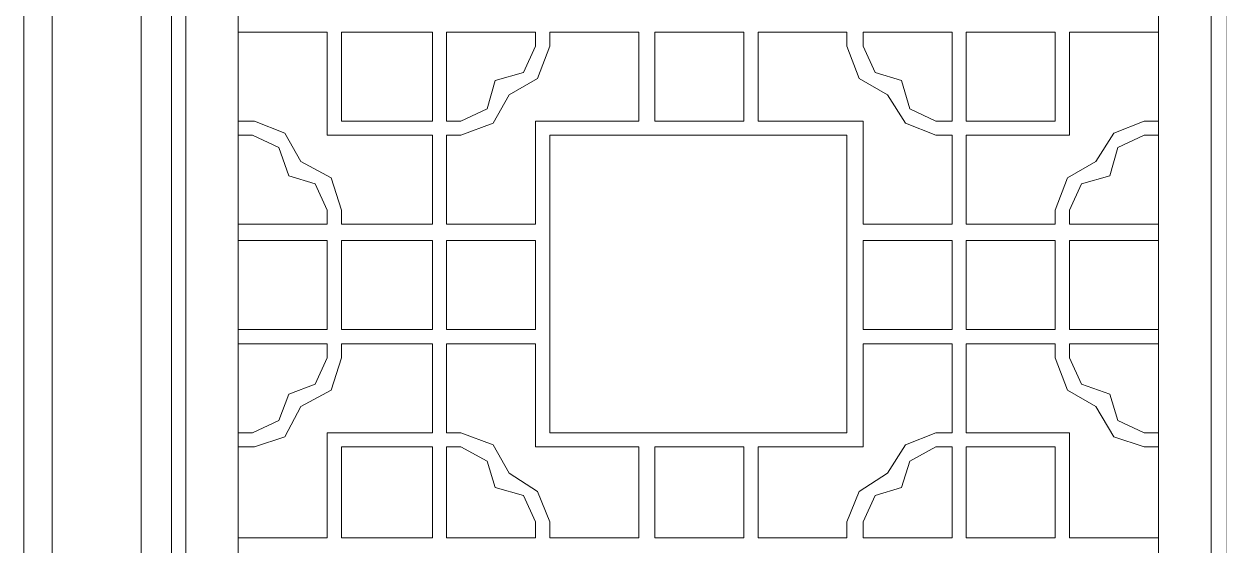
# Model space of a CAD drawing. Header units: centimetres. Extents: x -9.8 to 10.6, y -13.2 to 12.3.
# Drawn here: x -9.8 to 0.36, y 1.31 to 5.74 of the extents above; entities that cross this region are included whole.
import ezdxf

# ---------------------------------------------------------------- set-up
doc = ezdxf.new("R2010")
doc.units = ezdxf.units.CM
doc.header["$MEASUREMENT"] = 0
doc.layers.add('layer 1', color=7, linetype='Continuous')

msp = doc.modelspace()

# ---------------------------------------------------------------- linework, layer by layer
at = {"layer": 'layer 1', "color": 250, "lineweight": 0}
for points, knots in [([(-9.79792, 12.30551), (-9.79792, 12.30551), (10.64398, 12.30551), (10.64398, 12.30551), (10.64398, 12.30551), (10.64398, 12.30551), (10.64398, -13.15657), (10.64398, -13.15657), (10.64398, -13.15657), (10.64398, -13.15657), (-9.79792, -13.15657), (-9.79792, -13.15657), (-9.79792, -13.15657), (-9.79792, -13.15657), (-9.79792, 12.30551), (-9.79792, 12.30551)], [0, 0, 0, 0, 0.25, 0.25, 0.25, 0.25, 0.5, 0.5, 0.5, 0.5, 0.75, 0.75, 0.75, 0.75, 1, 1, 1, 1]), ([(-9.55711, 12.06469), (-9.55711, 12.06469), (10.40317, 12.06469), (10.40317, 12.06469), (10.40317, 12.06469), (10.40317, 12.06469), (10.40317, -12.89852), (10.40317, -12.89852), (10.40317, -12.89852), (10.40317, -12.89852), (-9.55711, -12.89852), (-9.55711, -12.89852), (-9.55711, -12.89852), (-9.55711, -12.89852), (-9.55711, 12.06469), (-9.55711, 12.06469)], [0, 0, 0, 0, 0.25, 0.25, 0.25, 0.25, 0.5, 0.5, 0.5, 0.5, 0.75, 0.75, 0.75, 0.75, 1, 1, 1, 1]), ([(-8.80064, 11.30823), (-8.80064, 11.30823), (9.64671, 11.30823), (9.64671, 11.30823), (9.64671, 11.30823), (9.64671, 11.30823), (9.64671, -12.14206), (9.64671, -12.14206), (9.64671, -12.14206), (9.64671, -12.14206), (-8.80064, -12.14206), (-8.80064, -12.14206), (-8.80064, -12.14206), (-8.80064, -12.14206), (-8.80064, 11.30823), (-8.80064, 11.30823)], [0, 0, 0, 0, 0.25, 0.25, 0.25, 0.25, 0.5, 0.5, 0.5, 0.5, 0.75, 0.75, 0.75, 0.75, 1, 1, 1, 1]), ([(-8.54282, -11.88424), (-8.54282, -11.88424), (-8.54282, 11.05041), (-8.54282, 11.05041), (-8.54282, 11.05041), (-8.54282, 11.05041), (0.43154, 11.05041), (0.43154, 11.05041), (0.43154, 11.05041), (0.43154, 11.05041), (0.43154, -11.88424), (0.43154, -11.88424), (0.43154, -11.88424), (0.43154, -11.88424), (-8.54282, -11.88424), (-8.54282, -11.88424)], [0, 0, 0, 0, 0.25, 0.25, 0.25, 0.25, 0.5, 0.5, 0.5, 0.5, 0.75, 0.75, 0.75, 0.75, 1, 1, 1, 1]), ([(0.29412, -11.76383), (0.29412, -11.76383), (-8.42241, -11.76383), (-8.42241, -11.76383), (-8.42241, -11.76383), (-8.42241, -11.76383), (-8.42241, 10.91277), (-8.42241, 10.91277), (-8.42241, 10.91277), (-8.42241, 10.91277), (0.29412, 10.91277), (0.29412, 10.91277), (0.29412, 10.91277), (0.29412, 10.91277), (0.29412, -11.76383), (0.29412, -11.76383)], [0, 0, 0, 0, 0.25, 0.25, 0.25, 0.25, 0.5, 0.5, 0.5, 0.5, 0.75, 0.75, 0.75, 0.75, 1, 1, 1, 1]), ([(-7.97547, -1.27655), (-7.97547, -1.27655), (-7.97547, 8.33409), (-7.97547, 8.33409), (-7.97547, 8.33409), (-7.97547, 8.33409), (-0.15282, 8.33409), (-0.15282, 8.33409), (-0.15282, 8.33409), (-0.15282, 8.33409), (-0.15282, -1.27655), (-0.15282, -1.27655)], [0, 0, 0, 0, 0.33333333, 0.33333333, 0.33333333, 0.33333333, 0.66666667, 0.66666667, 0.66666667, 0.66666667, 1, 1, 1, 1]), ([(-7.09861, 4.15632), (-7.09861, 4.15632), (-7.09861, 4.03591), (-7.09861, 4.03591), (-7.09861, 4.03591), (-7.09861, 4.03591), (-6.32491, 4.03591), (-6.32491, 4.03591), (-6.32491, 4.03591), (-6.32491, 4.03591), (-6.32491, 4.79237), (-6.32491, 4.79237), (-6.32491, 4.79237), (-6.32491, 4.79237), (-7.21901, 4.79237), (-7.21901, 4.79237), (-7.21901, 4.79237), (-7.21901, 4.79237), (-7.21901, 5.66924), (-7.21901, 5.66924), (-7.21901, 5.66924), (-7.21901, 5.66924), (-7.97547, 5.66924), (-7.97547, 5.66924)], [0, 0, 0, 0, 0.16666667, 0.16666667, 0.16666667, 0.16666667, 0.33333333, 0.33333333, 0.33333333, 0.33333333, 0.5, 0.5, 0.5, 0.5, 0.66666667, 0.66666667, 0.66666667, 0.66666667, 0.83333333, 0.83333333, 0.83333333, 0.83333333, 1, 1, 1, 1]), ([(-7.09861, 4.91278), (-7.09861, 4.91278), (-7.09861, 5.66924), (-7.09861, 5.66924), (-7.09861, 5.66924), (-7.09861, 5.66924), (-6.32491, 5.66924), (-6.32491, 5.66924), (-6.32491, 5.66924), (-6.32491, 5.66924), (-6.32491, 4.91278), (-6.32491, 4.91278), (-6.32491, 4.91278), (-6.32491, 4.91278), (-7.09861, 4.91278), (-7.09861, 4.91278)], [0, 0, 0, 0, 0.25, 0.25, 0.25, 0.25, 0.5, 0.5, 0.5, 0.5, 0.75, 0.75, 0.75, 0.75, 1, 1, 1, 1]), ([(-3.6773, 5.66924), (-3.6773, 5.66924), (-3.6773, 4.91278), (-3.6773, 4.91278), (-3.6773, 4.91278), (-3.6773, 4.91278), (-4.43376, 4.91278), (-4.43376, 4.91278), (-4.43376, 4.91278), (-4.43376, 4.91278), (-4.43376, 5.66924), (-4.43376, 5.66924), (-4.43376, 5.66924), (-4.43376, 5.66924), (-3.6773, 5.66924), (-3.6773, 5.66924)], [0, 0, 0, 0, 0.25, 0.25, 0.25, 0.25, 0.5, 0.5, 0.5, 0.5, 0.75, 0.75, 0.75, 0.75, 1, 1, 1, 1]), ([(-1.02969, 4.91278), (-1.02969, 4.91278), (-1.02969, 5.66924), (-1.02969, 5.66924), (-1.02969, 5.66924), (-1.02969, 5.66924), (-1.78615, 5.66924), (-1.78615, 5.66924), (-1.78615, 5.66924), (-1.78615, 5.66924), (-1.78615, 4.91278), (-1.78615, 4.91278), (-1.78615, 4.91278), (-1.78615, 4.91278), (-1.02969, 4.91278), (-1.02969, 4.91278)], [0, 0, 0, 0, 0.25, 0.25, 0.25, 0.25, 0.5, 0.5, 0.5, 0.5, 0.75, 0.75, 0.75, 0.75, 1, 1, 1, 1]), ([(-0.15282, 4.91278), (-0.15282, 4.91278), (-0.27322, 4.91278), (-0.27322, 4.91278), (-0.27322, 4.91278), (-0.27322, 4.91278), (-0.53105, 4.80961), (-0.53105, 4.80961), (-0.53105, 4.80961), (-0.53105, 4.80961), (-0.68592, 4.56879), (-0.68592, 4.56879), (-0.68592, 4.56879), (-0.68592, 4.56879), (-0.92651, 4.43138), (-0.92651, 4.43138), (-0.92651, 4.43138), (-0.92651, 4.43138), (-1.02969, 4.15632), (-1.02969, 4.15632), (-1.02969, 4.15632), (-1.02969, 4.15632), (-1.02969, 4.03591), (-1.02969, 4.03591), (-1.02969, 4.03591), (-1.02969, 4.03591), (-1.78615, 4.03591), (-1.78615, 4.03591), (-1.78615, 4.03591), (-1.78615, 4.03591), (-1.78615, 4.79237), (-1.78615, 4.79237), (-1.78615, 4.79237), (-1.78615, 4.79237), (-0.90928, 4.79237), (-0.90928, 4.79237), (-0.90928, 4.79237), (-0.90928, 4.79237), (-0.90928, 5.66924), (-0.90928, 5.66924), (-0.90928, 5.66924), (-0.90928, 5.66924), (-0.15282, 5.66924), (-0.15282, 5.66924)], [0, 0, 0, 0, 0.09090909, 0.09090909, 0.09090909, 0.09090909, 0.18181818, 0.18181818, 0.18181818, 0.18181818, 0.27272727, 0.27272727, 0.27272727, 0.27272727, 0.36363636, 0.36363636, 0.36363636, 0.36363636, 0.45454545, 0.45454545, 0.45454545, 0.45454545, 0.54545455, 0.54545455, 0.54545455, 0.54545455, 0.63636364, 0.63636364, 0.63636364, 0.63636364, 0.72727273, 0.72727273, 0.72727273, 0.72727273, 0.81818182, 0.81818182, 0.81818182, 0.81818182, 0.90909091, 0.90909091, 0.90909091, 0.90909091, 1, 1, 1, 1]), ([(-5.79203, 5.25655), (-5.79203, 5.25655), (-5.55144, 5.32525), (-5.55144, 5.32525), (-5.55144, 5.32525), (-5.55144, 5.32525), (-5.44827, 5.54883), (-5.44827, 5.54883)], [0, 0, 0, 0, 0.5, 0.5, 0.5, 0.5, 1, 1, 1, 1]), ([(-5.67163, 5.13614), (-5.67163, 5.13614), (-5.43103, 5.27378), (-5.43103, 5.27378), (-5.43103, 5.27378), (-5.43103, 5.27378), (-5.32786, 5.54883), (-5.32786, 5.54883)], [0, 0, 0, 0, 0.5, 0.5, 0.5, 0.5, 1, 1, 1, 1]), ([(-2.80065, 5.54883), (-2.80065, 5.54883), (-2.69748, 5.27378), (-2.69748, 5.27378), (-2.69748, 5.27378), (-2.69748, 5.27378), (-2.45667, 5.13614), (-2.45667, 5.13614)], [0, 0, 0, 0, 0.5, 0.5, 0.5, 0.5, 1, 1, 1, 1]), ([(-2.66301, 5.54883), (-2.66301, 5.54883), (-2.55984, 5.32525), (-2.55984, 5.32525), (-2.55984, 5.32525), (-2.55984, 5.32525), (-2.33626, 5.25655), (-2.33626, 5.25655)], [0, 0, 0, 0, 0.5, 0.5, 0.5, 0.5, 1, 1, 1, 1]), ([(-6.08432, 4.91278), (-6.08432, 4.91278), (-5.86074, 5.01595), (-5.86074, 5.01595), (-5.86074, 5.01595), (-5.86074, 5.01595), (-5.79203, 5.25655), (-5.79203, 5.25655)], [0, 0, 0, 0, 0.5, 0.5, 0.5, 0.5, 1, 1, 1, 1]), ([(-2.33626, 5.25655), (-2.33626, 5.25655), (-2.26755, 5.01595), (-2.26755, 5.01595), (-2.26755, 5.01595), (-2.26755, 5.01595), (-2.04419, 4.91278), (-2.04419, 4.91278)], [0, 0, 0, 0, 0.5, 0.5, 0.5, 0.5, 1, 1, 1, 1]), ([(-6.08432, 4.79237), (-6.08432, 4.79237), (-5.80926, 4.89555), (-5.80926, 4.89555), (-5.80926, 4.89555), (-5.80926, 4.89555), (-5.67163, 5.13614), (-5.67163, 5.13614)], [0, 0, 0, 0, 0.5, 0.5, 0.5, 0.5, 1, 1, 1, 1]), ([(-2.45667, 5.13614), (-2.45667, 5.13614), (-2.30202, 4.89555), (-2.30202, 4.89555), (-2.30202, 4.89555), (-2.30202, 4.89555), (-2.04419, 4.79237), (-2.04419, 4.79237)], [0, 0, 0, 0, 0.5, 0.5, 0.5, 0.5, 1, 1, 1, 1]), ([(-7.44259, 4.56879), (-7.44259, 4.56879), (-7.58001, 4.80961), (-7.58001, 4.80961), (-7.58001, 4.80961), (-7.58001, 4.80961), (-7.83784, 4.91278), (-7.83784, 4.91278)], [0, 0, 0, 0, 0.5, 0.5, 0.5, 0.5, 1, 1, 1, 1]), ([(-7.97547, 4.03591), (-7.97547, 4.03591), (-7.21901, 4.03591), (-7.21901, 4.03591), (-7.21901, 4.03591), (-7.21901, 4.03591), (-7.21901, 4.15632), (-7.21901, 4.15632), (-7.21901, 4.15632), (-7.21901, 4.15632), (-7.32219, 4.37968), (-7.32219, 4.37968), (-7.32219, 4.37968), (-7.32219, 4.37968), (-7.54555, 4.44861), (-7.54555, 4.44861), (-7.54555, 4.44861), (-7.54555, 4.44861), (-7.63171, 4.6892), (-7.63171, 4.6892), (-7.63171, 4.6892), (-7.63171, 4.6892), (-7.85507, 4.79237), (-7.85507, 4.79237), (-7.85507, 4.79237), (-7.85507, 4.79237), (-7.97547, 4.79237), (-7.97547, 4.79237)], [0, 0, 0, 0, 0.14285714, 0.14285714, 0.14285714, 0.14285714, 0.28571429, 0.28571429, 0.28571429, 0.28571429, 0.42857143, 0.42857143, 0.42857143, 0.42857143, 0.57142857, 0.57142857, 0.57142857, 0.57142857, 0.71428571, 0.71428571, 0.71428571, 0.71428571, 0.85714286, 0.85714286, 0.85714286, 0.85714286, 1, 1, 1, 1]), ([(-2.80065, 4.79237), (-2.80065, 4.79237), (-2.80065, 2.26517), (-2.80065, 2.26517), (-2.80065, 2.26517), (-2.80065, 2.26517), (-5.32786, 2.26517), (-5.32786, 2.26517)], [0, 0, 0, 0, 0.5, 0.5, 0.5, 0.5, 1, 1, 1, 1]), ([(-0.27322, 4.79237), (-0.27322, 4.79237), (-0.4968, 4.6892), (-0.4968, 4.6892), (-0.4968, 4.6892), (-0.4968, 4.6892), (-0.56551, 4.44861), (-0.56551, 4.44861)], [0, 0, 0, 0, 0.5, 0.5, 0.5, 0.5, 1, 1, 1, 1]), ([(-7.09861, 4.15632), (-7.09861, 4.15632), (-7.18455, 4.43138), (-7.18455, 4.43138), (-7.18455, 4.43138), (-7.18455, 4.43138), (-7.44259, 4.56879), (-7.44259, 4.56879)], [0, 0, 0, 0, 0.5, 0.5, 0.5, 0.5, 1, 1, 1, 1]), ([(-0.56551, 4.44861), (-0.56551, 4.44861), (-0.80633, 4.37968), (-0.80633, 4.37968), (-0.80633, 4.37968), (-0.80633, 4.37968), (-0.90928, 4.15632), (-0.90928, 4.15632)], [0, 0, 0, 0, 0.5, 0.5, 0.5, 0.5, 1, 1, 1, 1]), ([(-0.15282, 4.03591), (-0.15282, 4.03591), (-0.90928, 4.03591), (-0.90928, 4.03591), (-0.90928, 4.03591), (-0.90928, 4.03591), (-0.90928, 4.15632), (-0.90928, 4.15632)], [0, 0, 0, 0, 0.5, 0.5, 0.5, 0.5, 1, 1, 1, 1]), ([(-7.97547, 3.14181), (-7.97547, 3.14181), (-7.21901, 3.14181), (-7.21901, 3.14181), (-7.21901, 3.14181), (-7.21901, 3.14181), (-7.21901, 3.89827), (-7.21901, 3.89827), (-7.21901, 3.89827), (-7.21901, 3.89827), (-7.97547, 3.89827), (-7.97547, 3.89827)], [0, 0, 0, 0, 0.33333333, 0.33333333, 0.33333333, 0.33333333, 0.66666667, 0.66666667, 0.66666667, 0.66666667, 1, 1, 1, 1]), ([(-7.09861, 3.14181), (-7.09861, 3.14181), (-7.09861, 3.89827), (-7.09861, 3.89827), (-7.09861, 3.89827), (-7.09861, 3.89827), (-6.32491, 3.89827), (-6.32491, 3.89827), (-6.32491, 3.89827), (-6.32491, 3.89827), (-6.32491, 3.14181), (-6.32491, 3.14181), (-6.32491, 3.14181), (-6.32491, 3.14181), (-7.09861, 3.14181), (-7.09861, 3.14181)], [0, 0, 0, 0, 0.25, 0.25, 0.25, 0.25, 0.5, 0.5, 0.5, 0.5, 0.75, 0.75, 0.75, 0.75, 1, 1, 1, 1]), ([(-5.44827, 3.14181), (-5.44827, 3.14181), (-6.20473, 3.14181), (-6.20473, 3.14181), (-6.20473, 3.14181), (-6.20473, 3.14181), (-6.20473, 3.89827), (-6.20473, 3.89827), (-6.20473, 3.89827), (-6.20473, 3.89827), (-5.44827, 3.89827), (-5.44827, 3.89827), (-5.44827, 3.89827), (-5.44827, 3.89827), (-5.44827, 3.14181), (-5.44827, 3.14181)], [0, 0, 0, 0, 0.25, 0.25, 0.25, 0.25, 0.5, 0.5, 0.5, 0.5, 0.75, 0.75, 0.75, 0.75, 1, 1, 1, 1]), ([(-2.66301, 3.14181), (-2.66301, 3.14181), (-1.90655, 3.14181), (-1.90655, 3.14181), (-1.90655, 3.14181), (-1.90655, 3.14181), (-1.90655, 3.89827), (-1.90655, 3.89827), (-1.90655, 3.89827), (-1.90655, 3.89827), (-2.66301, 3.89827), (-2.66301, 3.89827), (-2.66301, 3.89827), (-2.66301, 3.89827), (-2.66301, 3.14181), (-2.66301, 3.14181)], [0, 0, 0, 0, 0.25, 0.25, 0.25, 0.25, 0.5, 0.5, 0.5, 0.5, 0.75, 0.75, 0.75, 0.75, 1, 1, 1, 1]), ([(-1.02969, 3.14181), (-1.02969, 3.14181), (-1.02969, 3.89827), (-1.02969, 3.89827), (-1.02969, 3.89827), (-1.02969, 3.89827), (-1.78615, 3.89827), (-1.78615, 3.89827), (-1.78615, 3.89827), (-1.78615, 3.89827), (-1.78615, 3.14181), (-1.78615, 3.14181), (-1.78615, 3.14181), (-1.78615, 3.14181), (-1.02969, 3.14181), (-1.02969, 3.14181)], [0, 0, 0, 0, 0.25, 0.25, 0.25, 0.25, 0.5, 0.5, 0.5, 0.5, 0.75, 0.75, 0.75, 0.75, 1, 1, 1, 1]), ([(-0.15282, 3.14181), (-0.15282, 3.14181), (-0.90928, 3.14181), (-0.90928, 3.14181), (-0.90928, 3.14181), (-0.90928, 3.14181), (-0.90928, 3.89827), (-0.90928, 3.89827), (-0.90928, 3.89827), (-0.90928, 3.89827), (-0.15282, 3.89827), (-0.15282, 3.89827)], [0, 0, 0, 0, 0.33333333, 0.33333333, 0.33333333, 0.33333333, 0.66666667, 0.66666667, 0.66666667, 0.66666667, 1, 1, 1, 1]), ([(-7.97547, 3.02163), (-7.97547, 3.02163), (-7.21901, 3.02163), (-7.21901, 3.02163), (-7.21901, 3.02163), (-7.21901, 3.02163), (-7.21901, 2.90122), (-7.21901, 2.90122)], [0, 0, 0, 0, 0.5, 0.5, 0.5, 0.5, 1, 1, 1, 1]), ([(-7.97547, 2.14476), (-7.97547, 2.14476), (-7.83784, 2.14476), (-7.83784, 2.14476), (-7.83784, 2.14476), (-7.83784, 2.14476), (-7.58001, 2.2307), (-7.58001, 2.2307), (-7.58001, 2.2307), (-7.58001, 2.2307), (-7.44259, 2.48853), (-7.44259, 2.48853), (-7.44259, 2.48853), (-7.44259, 2.48853), (-7.18455, 2.62616), (-7.18455, 2.62616), (-7.18455, 2.62616), (-7.18455, 2.62616), (-7.09861, 2.90122), (-7.09861, 2.90122), (-7.09861, 2.90122), (-7.09861, 2.90122), (-7.09861, 3.02163), (-7.09861, 3.02163), (-7.09861, 3.02163), (-7.09861, 3.02163), (-6.32491, 3.02163), (-6.32491, 3.02163), (-6.32491, 3.02163), (-6.32491, 3.02163), (-6.32491, 2.26517), (-6.32491, 2.26517), (-6.32491, 2.26517), (-6.32491, 2.26517), (-7.21901, 2.26517), (-7.21901, 2.26517), (-7.21901, 2.26517), (-7.21901, 2.26517), (-7.21901, 1.37107), (-7.21901, 1.37107), (-7.21901, 1.37107), (-7.21901, 1.37107), (-7.97547, 1.37107), (-7.97547, 1.37107)], [0, 0, 0, 0, 0.09090909, 0.09090909, 0.09090909, 0.09090909, 0.18181818, 0.18181818, 0.18181818, 0.18181818, 0.27272727, 0.27272727, 0.27272727, 0.27272727, 0.36363636, 0.36363636, 0.36363636, 0.36363636, 0.45454545, 0.45454545, 0.45454545, 0.45454545, 0.54545455, 0.54545455, 0.54545455, 0.54545455, 0.63636364, 0.63636364, 0.63636364, 0.63636364, 0.72727273, 0.72727273, 0.72727273, 0.72727273, 0.81818182, 0.81818182, 0.81818182, 0.81818182, 0.90909091, 0.90909091, 0.90909091, 0.90909091, 1, 1, 1, 1]), ([(-1.02969, 2.90122), (-1.02969, 2.90122), (-1.02969, 3.02163), (-1.02969, 3.02163), (-1.02969, 3.02163), (-1.02969, 3.02163), (-1.78615, 3.02163), (-1.78615, 3.02163), (-1.78615, 3.02163), (-1.78615, 3.02163), (-1.78615, 2.26517), (-1.78615, 2.26517), (-1.78615, 2.26517), (-1.78615, 2.26517), (-0.90928, 2.26517), (-0.90928, 2.26517), (-0.90928, 2.26517), (-0.90928, 2.26517), (-0.90928, 1.37107), (-0.90928, 1.37107), (-0.90928, 1.37107), (-0.90928, 1.37107), (-0.15282, 1.37107), (-0.15282, 1.37107)], [0, 0, 0, 0, 0.16666667, 0.16666667, 0.16666667, 0.16666667, 0.33333333, 0.33333333, 0.33333333, 0.33333333, 0.5, 0.5, 0.5, 0.5, 0.66666667, 0.66666667, 0.66666667, 0.66666667, 0.83333333, 0.83333333, 0.83333333, 0.83333333, 1, 1, 1, 1]), ([(-0.15282, 3.02163), (-0.15282, 3.02163), (-0.90928, 3.02163), (-0.90928, 3.02163), (-0.90928, 3.02163), (-0.90928, 3.02163), (-0.90928, 2.90122), (-0.90928, 2.90122), (-0.90928, 2.90122), (-0.90928, 2.90122), (-0.80633, 2.67764), (-0.80633, 2.67764), (-0.80633, 2.67764), (-0.80633, 2.67764), (-0.56551, 2.5917), (-0.56551, 2.5917), (-0.56551, 2.5917), (-0.56551, 2.5917), (-0.4968, 2.36812), (-0.4968, 2.36812), (-0.4968, 2.36812), (-0.4968, 2.36812), (-0.27322, 2.26517), (-0.27322, 2.26517), (-0.27322, 2.26517), (-0.27322, 2.26517), (-0.15282, 2.26517), (-0.15282, 2.26517)], [0, 0, 0, 0, 0.14285714, 0.14285714, 0.14285714, 0.14285714, 0.28571429, 0.28571429, 0.28571429, 0.28571429, 0.42857143, 0.42857143, 0.42857143, 0.42857143, 0.57142857, 0.57142857, 0.57142857, 0.57142857, 0.71428571, 0.71428571, 0.71428571, 0.71428571, 0.85714286, 0.85714286, 0.85714286, 0.85714286, 1, 1, 1, 1]), ([(-7.54555, 2.5917), (-7.54555, 2.5917), (-7.32219, 2.67764), (-7.32219, 2.67764), (-7.32219, 2.67764), (-7.32219, 2.67764), (-7.21901, 2.90122), (-7.21901, 2.90122)], [0, 0, 0, 0, 0.5, 0.5, 0.5, 0.5, 1, 1, 1, 1]), ([(-1.02969, 2.90122), (-1.02969, 2.90122), (-0.92651, 2.62616), (-0.92651, 2.62616), (-0.92651, 2.62616), (-0.92651, 2.62616), (-0.68592, 2.48853), (-0.68592, 2.48853)], [0, 0, 0, 0, 0.5, 0.5, 0.5, 0.5, 1, 1, 1, 1]), ([(-7.85507, 2.26517), (-7.85507, 2.26517), (-7.63171, 2.36812), (-7.63171, 2.36812), (-7.63171, 2.36812), (-7.63171, 2.36812), (-7.54555, 2.5917), (-7.54555, 2.5917)], [0, 0, 0, 0, 0.5, 0.5, 0.5, 0.5, 1, 1, 1, 1]), ([(-0.68592, 2.48853), (-0.68592, 2.48853), (-0.53105, 2.2307), (-0.53105, 2.2307), (-0.53105, 2.2307), (-0.53105, 2.2307), (-0.27322, 2.14476), (-0.27322, 2.14476)], [0, 0, 0, 0, 0.5, 0.5, 0.5, 0.5, 1, 1, 1, 1]), ([(-5.67163, 1.92118), (-5.67163, 1.92118), (-5.80926, 2.16199), (-5.80926, 2.16199), (-5.80926, 2.16199), (-5.80926, 2.16199), (-6.08432, 2.26517), (-6.08432, 2.26517)], [0, 0, 0, 0, 0.5, 0.5, 0.5, 0.5, 1, 1, 1, 1]), ([(-2.04419, 2.26517), (-2.04419, 2.26517), (-2.30202, 2.16199), (-2.30202, 2.16199), (-2.30202, 2.16199), (-2.30202, 2.16199), (-2.45667, 1.92118), (-2.45667, 1.92118)], [0, 0, 0, 0, 0.5, 0.5, 0.5, 0.5, 1, 1, 1, 1]), ([(-7.09861, 2.14476), (-7.09861, 2.14476), (-7.09861, 1.37107), (-7.09861, 1.37107), (-7.09861, 1.37107), (-7.09861, 1.37107), (-6.32491, 1.37107), (-6.32491, 1.37107), (-6.32491, 1.37107), (-6.32491, 1.37107), (-6.32491, 2.14476), (-6.32491, 2.14476), (-6.32491, 2.14476), (-6.32491, 2.14476), (-7.09861, 2.14476), (-7.09861, 2.14476)], [0, 0, 0, 0, 0.25, 0.25, 0.25, 0.25, 0.5, 0.5, 0.5, 0.5, 0.75, 0.75, 0.75, 0.75, 1, 1, 1, 1]), ([(-5.79203, 1.80077), (-5.79203, 1.80077), (-5.86074, 2.02435), (-5.86074, 2.02435), (-5.86074, 2.02435), (-5.86074, 2.02435), (-6.08432, 2.14476), (-6.08432, 2.14476)], [0, 0, 0, 0, 0.5, 0.5, 0.5, 0.5, 1, 1, 1, 1]), ([(-5.79203, 1.80077), (-5.79203, 1.80077), (-5.86074, 2.02435), (-5.86074, 2.02435), (-5.86074, 2.02435), (-5.86074, 2.02435), (-6.08432, 2.14476), (-6.08432, 2.14476)], [0, 0, 0, 0, 0.5, 0.5, 0.5, 0.5, 1, 1, 1, 1]), ([(-3.6773, 1.37107), (-3.6773, 1.37107), (-3.6773, 2.14476), (-3.6773, 2.14476), (-3.6773, 2.14476), (-3.6773, 2.14476), (-4.43376, 2.14476), (-4.43376, 2.14476), (-4.43376, 2.14476), (-4.43376, 2.14476), (-4.43376, 1.37107), (-4.43376, 1.37107), (-4.43376, 1.37107), (-4.43376, 1.37107), (-3.6773, 1.37107), (-3.6773, 1.37107)], [0, 0, 0, 0, 0.25, 0.25, 0.25, 0.25, 0.5, 0.5, 0.5, 0.5, 0.75, 0.75, 0.75, 0.75, 1, 1, 1, 1]), ([(-2.04419, 2.14476), (-2.04419, 2.14476), (-2.26755, 2.02435), (-2.26755, 2.02435), (-2.26755, 2.02435), (-2.26755, 2.02435), (-2.33626, 1.80077), (-2.33626, 1.80077)], [0, 0, 0, 0, 0.5, 0.5, 0.5, 0.5, 1, 1, 1, 1]), ([(-1.02969, 2.14476), (-1.02969, 2.14476), (-1.02969, 1.37107), (-1.02969, 1.37107), (-1.02969, 1.37107), (-1.02969, 1.37107), (-1.78615, 1.37107), (-1.78615, 1.37107), (-1.78615, 1.37107), (-1.78615, 1.37107), (-1.78615, 2.14476), (-1.78615, 2.14476), (-1.78615, 2.14476), (-1.78615, 2.14476), (-1.02969, 2.14476), (-1.02969, 2.14476)], [0, 0, 0, 0, 0.25, 0.25, 0.25, 0.25, 0.5, 0.5, 0.5, 0.5, 0.75, 0.75, 0.75, 0.75, 1, 1, 1, 1]), ([(-5.32786, 1.5087), (-5.32786, 1.5087), (-5.43103, 1.76653), (-5.43103, 1.76653), (-5.43103, 1.76653), (-5.43103, 1.76653), (-5.67163, 1.92118), (-5.67163, 1.92118)], [0, 0, 0, 0, 0.5, 0.5, 0.5, 0.5, 1, 1, 1, 1]), ([(-2.45667, 1.92118), (-2.45667, 1.92118), (-2.69748, 1.76653), (-2.69748, 1.76653), (-2.69748, 1.76653), (-2.69748, 1.76653), (-2.80065, 1.5087), (-2.80065, 1.5087)], [0, 0, 0, 0, 0.5, 0.5, 0.5, 0.5, 1, 1, 1, 1]), ([(-5.44827, 1.5087), (-5.44827, 1.5087), (-5.55144, 1.73206), (-5.55144, 1.73206), (-5.55144, 1.73206), (-5.55144, 1.73206), (-5.79203, 1.80077), (-5.79203, 1.80077)], [0, 0, 0, 0, 0.5, 0.5, 0.5, 0.5, 1, 1, 1, 1]), ([(-5.44827, 1.5087), (-5.44827, 1.5087), (-5.55144, 1.73206), (-5.55144, 1.73206), (-5.55144, 1.73206), (-5.55144, 1.73206), (-5.79203, 1.80077), (-5.79203, 1.80077)], [0, 0, 0, 0, 0.5, 0.5, 0.5, 0.5, 1, 1, 1, 1]), ([(-2.33626, 1.80077), (-2.33626, 1.80077), (-2.55984, 1.73206), (-2.55984, 1.73206), (-2.55984, 1.73206), (-2.55984, 1.73206), (-2.66301, 1.5087), (-2.66301, 1.5087)], [0, 0, 0, 0, 0.5, 0.5, 0.5, 0.5, 1, 1, 1, 1])]:
    msp.add_open_spline(points, degree=3, knots=knots, dxfattribs=at)
for points in [[(-5.44827, 5.66924), (-5.44827, 5.66924), (-6.20473, 5.66924), (-6.20473, 5.66924)], [(-6.20473, 5.66924), (-6.20473, 5.66924), (-6.20473, 4.91278), (-6.20473, 4.91278)], [(-5.44827, 5.54883), (-5.44827, 5.54883), (-5.44827, 5.66924), (-5.44827, 5.66924)], [(-5.32786, 5.54883), (-5.32786, 5.54883), (-5.32786, 5.66924), (-5.32786, 5.66924)], [(-5.32786, 5.66924), (-5.32786, 5.66924), (-4.5714, 5.66924), (-4.5714, 5.66924)], [(-4.5714, 5.66924), (-4.5714, 5.66924), (-4.5714, 4.91278), (-4.5714, 4.91278)], [(-2.80065, 5.66924), (-2.80065, 5.66924), (-3.55711, 5.66924), (-3.55711, 5.66924)], [(-3.55711, 5.66924), (-3.55711, 5.66924), (-3.55711, 4.91278), (-3.55711, 4.91278)], [(-2.80065, 5.54883), (-2.80065, 5.54883), (-2.80065, 5.66924), (-2.80065, 5.66924)], [(-2.66301, 5.54883), (-2.66301, 5.54883), (-2.66301, 5.66924), (-2.66301, 5.66924)], [(-2.66301, 5.66924), (-2.66301, 5.66924), (-1.90655, 5.66924), (-1.90655, 5.66924)], [(-1.90655, 5.66924), (-1.90655, 5.66924), (-1.90655, 4.91278), (-1.90655, 4.91278)], [(-7.97547, 4.91278), (-7.97547, 4.91278), (-7.83784, 4.91278), (-7.83784, 4.91278)], [(-6.20473, 4.91278), (-6.20473, 4.91278), (-6.08432, 4.91278), (-6.08432, 4.91278)], [(-4.5714, 4.91278), (-4.5714, 4.91278), (-5.44827, 4.91278), (-5.44827, 4.91278)], [(-5.44827, 4.91278), (-5.44827, 4.91278), (-5.44827, 4.03591), (-5.44827, 4.03591)], [(-3.55711, 4.91278), (-3.55711, 4.91278), (-2.66301, 4.91278), (-2.66301, 4.91278)], [(-2.66301, 4.91278), (-2.66301, 4.91278), (-2.66301, 4.03591), (-2.66301, 4.03591)], [(-1.90655, 4.91278), (-1.90655, 4.91278), (-2.04419, 4.91278), (-2.04419, 4.91278)], [(-6.20473, 4.03591), (-6.20473, 4.03591), (-6.20473, 4.79237), (-6.20473, 4.79237)], [(-6.20473, 4.79237), (-6.20473, 4.79237), (-6.08432, 4.79237), (-6.08432, 4.79237)], [(-5.32786, 2.26517), (-5.32786, 2.26517), (-5.32786, 4.79237), (-5.32786, 4.79237)], [(-2.80065, 4.79237), (-2.80065, 4.79237), (-5.32786, 4.79237), (-5.32786, 4.79237)], [(-1.90655, 4.79237), (-1.90655, 4.79237), (-2.04419, 4.79237), (-2.04419, 4.79237)], [(-1.90655, 4.03591), (-1.90655, 4.03591), (-1.90655, 4.79237), (-1.90655, 4.79237)], [(-0.27322, 4.79237), (-0.27322, 4.79237), (-0.15282, 4.79237), (-0.15282, 4.79237)], [(-5.44827, 4.03591), (-5.44827, 4.03591), (-6.20473, 4.03591), (-6.20473, 4.03591)], [(-2.66301, 4.03591), (-2.66301, 4.03591), (-1.90655, 4.03591), (-1.90655, 4.03591)], [(-5.44827, 3.02163), (-5.44827, 3.02163), (-6.20473, 3.02163), (-6.20473, 3.02163)], [(-6.20473, 3.02163), (-6.20473, 3.02163), (-6.20473, 2.26517), (-6.20473, 2.26517)], [(-5.44827, 2.14476), (-5.44827, 2.14476), (-5.44827, 3.02163), (-5.44827, 3.02163)], [(-2.66301, 3.02163), (-2.66301, 3.02163), (-1.90655, 3.02163), (-1.90655, 3.02163)], [(-2.66301, 2.14476), (-2.66301, 2.14476), (-2.66301, 3.02163), (-2.66301, 3.02163)], [(-1.90655, 3.02163), (-1.90655, 3.02163), (-1.90655, 2.26517), (-1.90655, 2.26517)], [(-7.85507, 2.26517), (-7.85507, 2.26517), (-7.97547, 2.26517), (-7.97547, 2.26517)], [(-6.20473, 2.26517), (-6.20473, 2.26517), (-6.08432, 2.26517), (-6.08432, 2.26517)], [(-1.90655, 2.26517), (-1.90655, 2.26517), (-2.04419, 2.26517), (-2.04419, 2.26517)], [(-6.20473, 1.37107), (-6.20473, 1.37107), (-6.20473, 2.14476), (-6.20473, 2.14476)], [(-6.20473, 2.14476), (-6.20473, 2.14476), (-6.08432, 2.14476), (-6.08432, 2.14476)], [(-6.20473, 1.37107), (-6.20473, 1.37107), (-6.20473, 2.14476), (-6.20473, 2.14476)], [(-6.20473, 2.14476), (-6.20473, 2.14476), (-6.08432, 2.14476), (-6.08432, 2.14476)], [(-4.5714, 2.14476), (-4.5714, 2.14476), (-5.44827, 2.14476), (-5.44827, 2.14476)], [(-4.5714, 1.37107), (-4.5714, 1.37107), (-4.5714, 2.14476), (-4.5714, 2.14476)], [(-3.55711, 1.37107), (-3.55711, 1.37107), (-3.55711, 2.14476), (-3.55711, 2.14476)], [(-3.55711, 2.14476), (-3.55711, 2.14476), (-2.66301, 2.14476), (-2.66301, 2.14476)], [(-1.90655, 2.14476), (-1.90655, 2.14476), (-2.04419, 2.14476), (-2.04419, 2.14476)], [(-1.90655, 1.37107), (-1.90655, 1.37107), (-1.90655, 2.14476), (-1.90655, 2.14476)], [(-0.15282, 2.14476), (-0.15282, 2.14476), (-0.27322, 2.14476), (-0.27322, 2.14476)], [(-5.44827, 1.5087), (-5.44827, 1.5087), (-5.44827, 1.37107), (-5.44827, 1.37107)], [(-5.44827, 1.5087), (-5.44827, 1.5087), (-5.44827, 1.37107), (-5.44827, 1.37107)], [(-5.32786, 1.5087), (-5.32786, 1.5087), (-5.32786, 1.37107), (-5.32786, 1.37107)], [(-2.80065, 1.5087), (-2.80065, 1.5087), (-2.80065, 1.37107), (-2.80065, 1.37107)], [(-2.66301, 1.5087), (-2.66301, 1.5087), (-2.66301, 1.37107), (-2.66301, 1.37107)], [(-5.44827, 1.37107), (-5.44827, 1.37107), (-6.20473, 1.37107), (-6.20473, 1.37107)], [(-5.44827, 1.37107), (-5.44827, 1.37107), (-6.20473, 1.37107), (-6.20473, 1.37107)], [(-5.32786, 1.37107), (-5.32786, 1.37107), (-4.5714, 1.37107), (-4.5714, 1.37107)], [(-2.80065, 1.37107), (-2.80065, 1.37107), (-3.55711, 1.37107), (-3.55711, 1.37107)], [(-2.66301, 1.37107), (-2.66301, 1.37107), (-1.90655, 1.37107), (-1.90655, 1.37107)]]:
    msp.add_open_spline(points, degree=3, dxfattribs=at)

doc.saveas('drawing.dxf')
